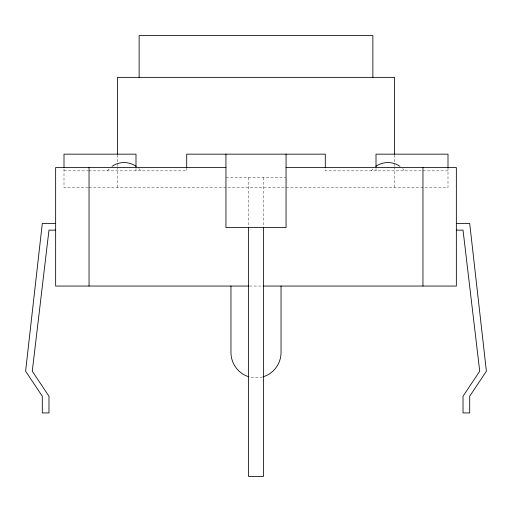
<?xml version="1.0" encoding="UTF-8"?>
<svg xmlns="http://www.w3.org/2000/svg" width="512" height="512" viewBox="0 0 512 512"><rect width="100%" height="100%" fill="white"/><g stroke="black" fill="none" stroke-linecap="round" stroke-linejoin="round"><path stroke-width="0.38" stroke-dasharray="2.56 1.92" d="M107.411 170.854L109.536 168.429M371.2 170.854L373.325 168.429M262.483 377.024L256 377.875L249.517 377.024M64 170.854L88.262 170.854M88.8 170.854L186.714 170.854L186.714 167.514M448 170.854L325.286 170.854L325.286 167.514M225.946 177.53L286.054 177.53M88.262 187.546L64 187.546L64 167.514M89.043 187.546L448 187.546L448 167.514M249.517 286.054L262.483 286.054M402.464 168.429L404.589 170.854M138.675 168.429L140.8 170.854M394.573 154.95L394.573 162.899M394.573 163.699L394.573 166.08M394.573 166.88L394.573 187.546M376.006 168.467L376.006 170.854M263.514 177.53L263.514 227.616M248.486 177.53L248.486 227.616M135.994 168.467L135.994 170.854M117.427 154.95L117.427 162.899M117.427 163.699L117.427 166.08M117.427 166.88L117.427 187.546"/><path stroke-width="0.77" d="M112.006 166.368C119.053 161.293 129.158 161.293 136.198 166.368M375.802 166.368C382.842 161.293 392.947 161.293 399.994 166.368M263.155 376.749C273.562 373.754 280.954 363.603 281.043 352.832L281.043 286.054M225.946 167.514L55.654 167.514L55.654 286.054L248.813 286.054M286.054 167.514L456.346 167.514L456.346 286.054L263.187 286.054M55.654 223.443L42.298 223.443L25.6 371.2L42.298 396.243L42.298 412.941L48.973 412.941L48.973 396.243L32.275 371.2L48.973 230.125L55.654 230.125M456.346 223.443L469.702 223.443L486.4 371.2L469.702 396.243L469.702 412.941L463.027 412.941L463.027 396.243L479.725 371.2L463.027 230.125L456.346 230.125M248.845 376.749C238.438 373.754 231.046 363.603 230.957 352.832L230.957 286.054M448 167.514L448 154.157L376.006 154.157L376.006 166.88M422.957 167.514L422.957 286.054M394.573 154.157L394.573 77.357L117.427 77.357L117.427 154.157M372.87 77.357L372.87 35.616L139.13 35.616L139.13 77.357M325.286 167.674L325.286 154.157L186.714 154.157L186.714 167.674M286.054 154.157L286.054 227.616L225.946 227.616L225.946 154.157M263.514 227.616L263.514 476.384L248.486 476.384L248.486 227.616M135.994 166.88L135.994 154.157L64 154.157L64 167.514M89.043 167.514L89.043 286.054"/></g></svg>
